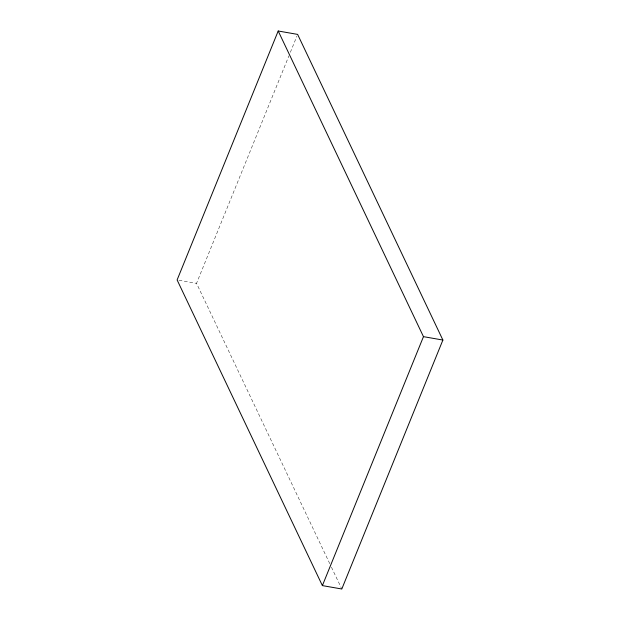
<?xml version="1.0" encoding="UTF-8"?>
<svg xmlns="http://www.w3.org/2000/svg" width="620" height="620" viewBox="0 0 620 620"><rect width="100%" height="100%" fill="white"/><g stroke="black" fill="none" stroke-linecap="round" stroke-linejoin="round"><path stroke-width="0.46" stroke-dasharray="3.1 2.33" d="M329.762 563.673L196.532 283.348L288.897 55.885M290.354 52.305L296.895 36.185M178.963 280.279L196.532 283.348M331.421 567.168L341.798 589"/><path stroke-width="0.93" d="M278.202 31L177.111 279.953L322.377 585.606L341.798 589L442.889 340.047L297.623 34.395L278.202 31L423.468 336.652L322.377 585.606M423.468 336.652L442.889 340.047"/></g></svg>
